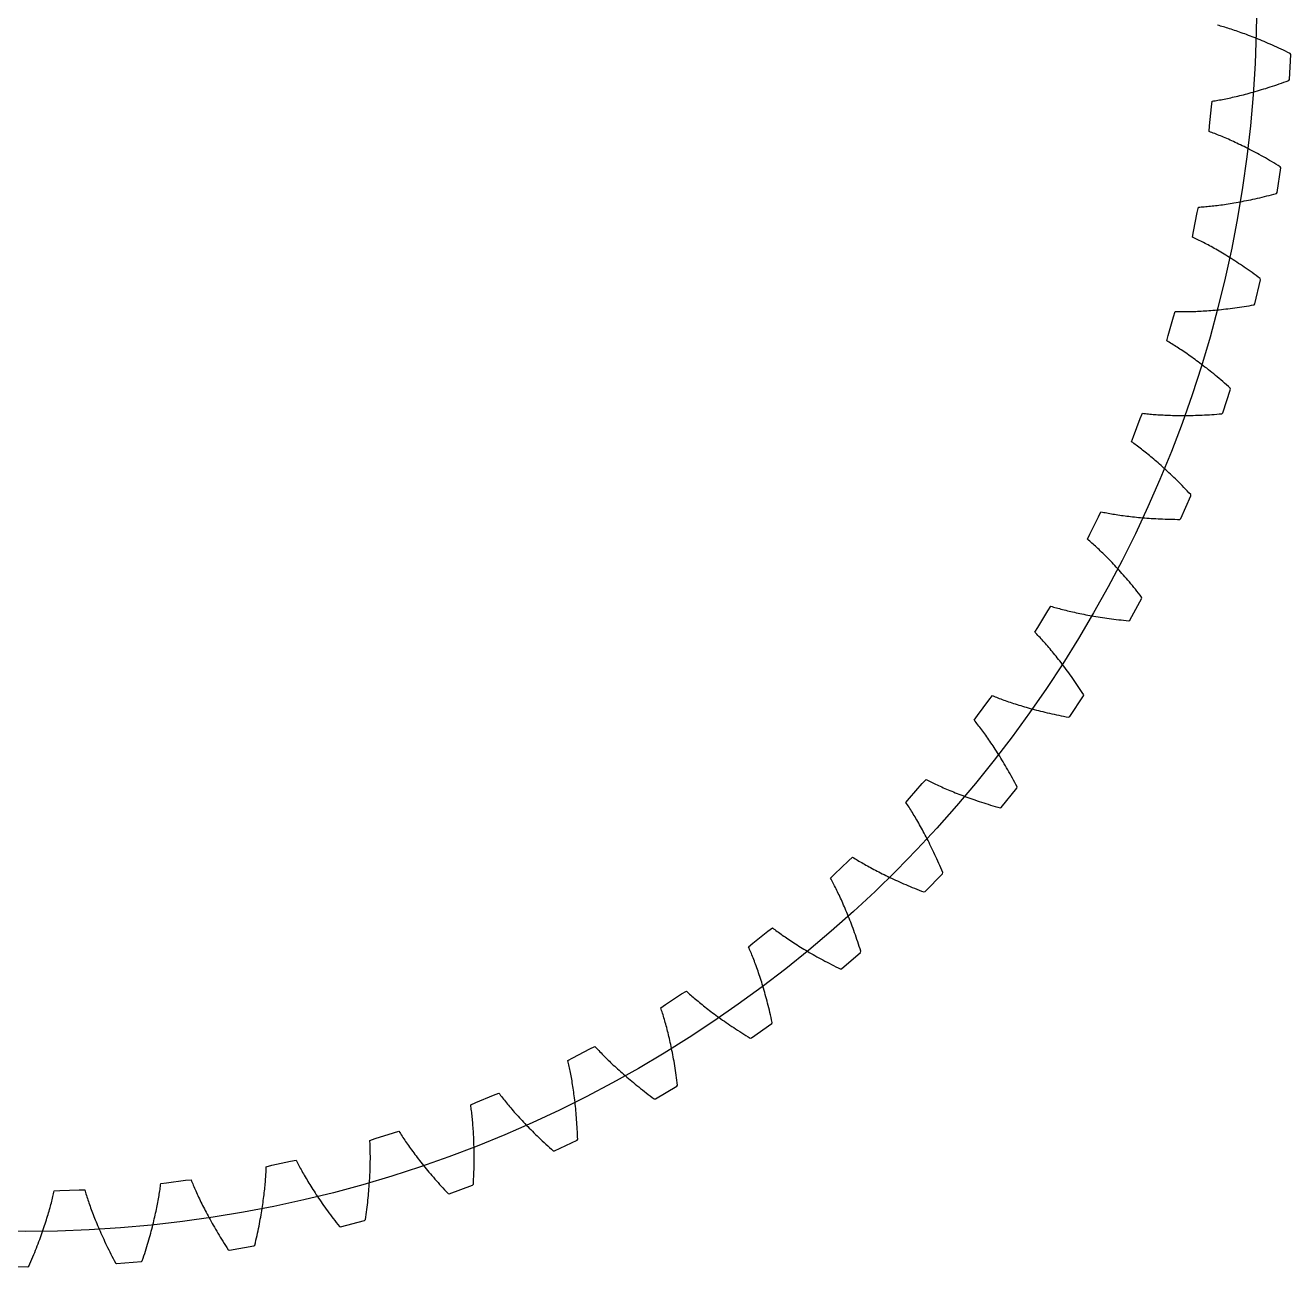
# Model space of a CAD drawing. Extents: x -44.7 to 39.9, y 129.5 to 214.2.
# Drawn here: x -2.41 to 39.9, y 129.5 to 170.99 of the extents above; entities that cross this region are included whole.
import ezdxf

# ---------------------------------------------------------------- set-up
doc = ezdxf.new("R2010")
doc.units = 0
doc.layers.get('0').update_dxf_attribs({"linetype": 'CONTINUOUS'})

msp = doc.modelspace()

# ---------------------------------------------------------------- linework, layer by layer
msp.add_lwpolyline([(-3.157, 129.507), (-2.324, 129.5), (-2.289, 129.521), (-2.255, 129.599), (-2.222, 129.676), (-2.189, 129.753), (-2.157, 129.828), (-2.126, 129.903), (-2.096, 129.978), (-2.066, 130.051), (-2.037, 130.124), (-2.009, 130.196), (-1.982, 130.268), (-1.955, 130.338), (-1.929, 130.408), (-1.903, 130.477), (-1.879, 130.545), (-1.855, 130.613), (-1.831, 130.68), (-1.808, 130.745), (-1.786, 130.811), (-1.765, 130.875), (-1.744, 130.938), (-1.724, 131.001), (-1.704, 131.063), (-1.685, 131.124), (-1.666, 131.184), (-1.648, 131.243), (-1.631, 131.302), (-1.614, 131.36), (-1.598, 131.417), (-1.582, 131.473), (-1.567, 131.528), (-1.553, 131.582), (-1.538, 131.636), (-1.525, 131.688), (-1.512, 131.74), (-1.499, 131.791), (-1.487, 131.841), (-1.475, 131.89), (-1.464, 131.938), (-1.453, 131.986), (-1.443, 132.032), (-1.256, 132.045), (-0.612, 132.069), (-0.424, 132.07), (-0.411, 132.024), (-0.397, 131.978), (-0.382, 131.93), (-0.367, 131.882), (-0.351, 131.833), (-0.335, 131.783), (-0.318, 131.733), (-0.3, 131.681), (-0.282, 131.629), (-0.264, 131.576), (-0.244, 131.522), (-0.225, 131.467), (-0.204, 131.412), (-0.183, 131.355), (-0.162, 131.298), (-0.14, 131.24), (-0.117, 131.182), (-0.093, 131.122), (-0.069, 131.062), (-0.044, 131.001), (-0.019, 130.939), (0.008, 130.877), (0.034, 130.813), (0.062, 130.749), (0.09, 130.684), (0.119, 130.619), (0.149, 130.553), (0.179, 130.486), (0.211, 130.418), (0.242, 130.35), (0.275, 130.28), (0.309, 130.211), (0.343, 130.14), (0.378, 130.069), (0.413, 129.997), (0.45, 129.924), (0.487, 129.851), (0.525, 129.777), (0.564, 129.703), (0.604, 129.627), (0.641, 129.61), (1.47, 129.678), (1.503, 129.701), (1.53, 129.782), (1.556, 129.861), (1.582, 129.941), (1.607, 130.019), (1.631, 130.097), (1.655, 130.173), (1.678, 130.249), (1.7, 130.324), (1.722, 130.399), (1.743, 130.472), (1.763, 130.545), (1.783, 130.617), (1.802, 130.688), (1.82, 130.758), (1.838, 130.827), (1.856, 130.896), (1.872, 130.964), (1.889, 131.03), (1.904, 131.096), (1.919, 131.162), (1.934, 131.226), (1.948, 131.289), (1.962, 131.352), (1.975, 131.413), (1.987, 131.474), (1.999, 131.534), (2.011, 131.593), (2.022, 131.651), (2.032, 131.708), (2.042, 131.765), (2.052, 131.82), (2.061, 131.875), (2.07, 131.928), (2.079, 131.981), (2.087, 132.033), (2.094, 132.084), (2.101, 132.134), (2.108, 132.183), (2.115, 132.231), (2.121, 132.278), (2.306, 132.308), (2.946, 132.389), (3.132, 132.407), (3.15, 132.362), (3.168, 132.317), (3.187, 132.272), (3.206, 132.225), (3.227, 132.178), (3.247, 132.13), (3.269, 132.081), (3.291, 132.031), (3.313, 131.98), (3.336, 131.929), (3.36, 131.877), (3.385, 131.824), (3.41, 131.771), (3.436, 131.717), (3.463, 131.662), (3.49, 131.606), (3.518, 131.55), (3.547, 131.493), (3.576, 131.435), (3.607, 131.376), (3.638, 131.317), (3.669, 131.257), (3.702, 131.196), (3.735, 131.135), (3.769, 131.073), (3.804, 131.01), (3.839, 130.947), (3.875, 130.883), (3.913, 130.818), (3.95, 130.753), (3.989, 130.687), (4.029, 130.621), (4.069, 130.553), (4.11, 130.486), (4.152, 130.417), (4.195, 130.348), (4.239, 130.279), (4.284, 130.208), (4.329, 130.138), (4.375, 130.066), (4.413, 130.052), (5.233, 130.194), (5.264, 130.22), (5.284, 130.303), (5.303, 130.385), (5.321, 130.466), (5.339, 130.546), (5.356, 130.626), (5.373, 130.704), (5.389, 130.782), (5.404, 130.859), (5.419, 130.935), (5.433, 131.01), (5.447, 131.084), (5.46, 131.157), (5.473, 131.23), (5.485, 131.302), (5.497, 131.372), (5.508, 131.442), (5.519, 131.511), (5.529, 131.579), (5.539, 131.646), (5.548, 131.712), (5.557, 131.778), (5.565, 131.842), (5.573, 131.905), (5.58, 131.968), (5.587, 132.03), (5.594, 132.09), (5.6, 132.15), (5.606, 132.209), (5.611, 132.267), (5.616, 132.324), (5.621, 132.38), (5.625, 132.435), (5.629, 132.489), (5.633, 132.543), (5.636, 132.595), (5.639, 132.646), (5.642, 132.697), (5.645, 132.746), (5.647, 132.795), (5.648, 132.842), (5.83, 132.888), (6.46, 133.027), (6.644, 133.061), (6.666, 133.018), (6.688, 132.975), (6.711, 132.931), (6.734, 132.887), (6.759, 132.841), (6.784, 132.795), (6.809, 132.749), (6.836, 132.701), (6.863, 132.653), (6.89, 132.604), (6.919, 132.554), (6.948, 132.504), (6.978, 132.453), (7.009, 132.401), (7.04, 132.349), (7.072, 132.296), (7.105, 132.242), (7.139, 132.188), (7.174, 132.133), (7.209, 132.077), (7.245, 132.021), (7.282, 131.964), (7.32, 131.907), (7.358, 131.849), (7.398, 131.79), (7.438, 131.731), (7.479, 131.671), (7.521, 131.61), (7.564, 131.549), (7.607, 131.488), (7.652, 131.425), (7.697, 131.363), (7.743, 131.299), (7.79, 131.235), (7.838, 131.171), (7.887, 131.106), (7.937, 131.041), (7.988, 130.975), (8.04, 130.908), (8.092, 130.841), (8.131, 130.831), (8.935, 131.046), (8.964, 131.074), (8.976, 131.159), (8.987, 131.242), (8.998, 131.324), (9.009, 131.406), (9.019, 131.487), (9.028, 131.566), (9.037, 131.645), (9.046, 131.723), (9.054, 131.8), (9.061, 131.876), (9.068, 131.951), (9.075, 132.026), (9.081, 132.099), (9.087, 132.171), (9.092, 132.243), (9.097, 132.313), (9.101, 132.383), (9.105, 132.452), (9.109, 132.519), (9.112, 132.586), (9.115, 132.652), (9.118, 132.717), (9.12, 132.781), (9.122, 132.844), (9.123, 132.906), (9.124, 132.967), (9.125, 133.027), (9.126, 133.086), (9.126, 133.144), (9.126, 133.201), (9.125, 133.258), (9.125, 133.313), (9.124, 133.367), (9.123, 133.421), (9.121, 133.473), (9.12, 133.524), (9.118, 133.575), (9.116, 133.624), (9.114, 133.673), (9.111, 133.72), (9.288, 133.782), (9.903, 133.977), (10.083, 134.027), (10.109, 133.987), (10.135, 133.946), (10.161, 133.904), (10.189, 133.862), (10.217, 133.819), (10.246, 133.775), (10.276, 133.731), (10.306, 133.686), (10.338, 133.641), (10.37, 133.594), (10.402, 133.547), (10.436, 133.5), (10.47, 133.452), (10.506, 133.403), (10.542, 133.354), (10.578, 133.304), (10.616, 133.253), (10.655, 133.202), (10.694, 133.151), (10.734, 133.098), (10.775, 133.046), (10.817, 132.992), (10.86, 132.938), (10.903, 132.884), (10.948, 132.829), (10.993, 132.774), (11.039, 132.718), (11.087, 132.661), (11.135, 132.604), (11.184, 132.547), (11.234, 132.489), (11.284, 132.43), (11.336, 132.372), (11.389, 132.312), (11.442, 132.252), (11.497, 132.192), (11.552, 132.131), (11.609, 132.07), (11.666, 132.009), (11.724, 131.947), (11.764, 131.939), (12.546, 132.226), (12.571, 132.257), (12.576, 132.342), (12.58, 132.426), (12.584, 132.509), (12.587, 132.591), (12.59, 132.672), (12.592, 132.753), (12.594, 132.832), (12.595, 132.91), (12.596, 132.988), (12.597, 133.064), (12.597, 133.14), (12.597, 133.214), (12.597, 133.288), (12.596, 133.36), (12.595, 133.432), (12.593, 133.503), (12.591, 133.572), (12.589, 133.641), (12.587, 133.709), (12.584, 133.776), (12.581, 133.842), (12.578, 133.906), (12.574, 133.97), (12.57, 134.033), (12.566, 134.095), (12.562, 134.156), (12.557, 134.216), (12.553, 134.275), (12.548, 134.333), (12.542, 134.39), (12.537, 134.446), (12.531, 134.501), (12.526, 134.555), (12.52, 134.608), (12.514, 134.66), (12.507, 134.711), (12.501, 134.761), (12.495, 134.81), (12.488, 134.858), (12.481, 134.905), (12.652, 134.983), (13.247, 135.232), (13.422, 135.298), (13.451, 135.261), (13.48, 135.222), (13.511, 135.183), (13.542, 135.143), (13.574, 135.103), (13.607, 135.062), (13.64, 135.021), (13.675, 134.978), (13.71, 134.936), (13.746, 134.893), (13.783, 134.849), (13.821, 134.805), (13.859, 134.76), (13.899, 134.714), (13.939, 134.669), (13.98, 134.622), (14.022, 134.575), (14.065, 134.528), (14.109, 134.48), (14.153, 134.431), (14.199, 134.383), (14.246, 134.333), (14.293, 134.283), (14.341, 134.233), (14.39, 134.182), (14.441, 134.131), (14.492, 134.08), (14.544, 134.028), (14.597, 133.975), (14.651, 133.922), (14.705, 133.869), (14.761, 133.815), (14.818, 133.761), (14.876, 133.707), (14.935, 133.652), (14.994, 133.597), (15.055, 133.542), (15.117, 133.486), (15.179, 133.43), (15.243, 133.373), (15.283, 133.37), (16.036, 133.725), (16.059, 133.758), (16.056, 133.843), (16.052, 133.927), (16.048, 134.01), (16.044, 134.092), (16.04, 134.173), (16.035, 134.254), (16.03, 134.333), (16.024, 134.411), (16.018, 134.488), (16.012, 134.564), (16.005, 134.64), (15.999, 134.714), (15.992, 134.787), (15.984, 134.859), (15.977, 134.931), (15.969, 135.001), (15.961, 135.07), (15.953, 135.138), (15.944, 135.206), (15.935, 135.272), (15.926, 135.337), (15.917, 135.401), (15.908, 135.465), (15.898, 135.527), (15.889, 135.588), (15.879, 135.649), (15.869, 135.708), (15.859, 135.766), (15.849, 135.823), (15.839, 135.88), (15.828, 135.935), (15.818, 135.989), (15.807, 136.043), (15.797, 136.095), (15.786, 136.146), (15.775, 136.196), (15.764, 136.246), (15.753, 136.294), (15.743, 136.341), (15.732, 136.388), (15.894, 136.48), (16.465, 136.782), (16.633, 136.864), (16.665, 136.828), (16.698, 136.793), (16.732, 136.756), (16.767, 136.72), (16.802, 136.682), (16.838, 136.645), (16.876, 136.606), (16.914, 136.568), (16.953, 136.528), (16.992, 136.488), (17.033, 136.448), (17.075, 136.407), (17.117, 136.366), (17.16, 136.325), (17.205, 136.283), (17.25, 136.24), (17.296, 136.197), (17.343, 136.154), (17.391, 136.11), (17.44, 136.066), (17.489, 136.021), (17.54, 135.976), (17.592, 135.931), (17.644, 135.885), (17.698, 135.839), (17.752, 135.792), (17.808, 135.746), (17.864, 135.698), (17.922, 135.651), (17.98, 135.603), (18.04, 135.555), (18.1, 135.507), (18.162, 135.458), (18.224, 135.409), (18.287, 135.36), (18.352, 135.31), (18.417, 135.26), (18.484, 135.21), (18.551, 135.16), (18.62, 135.109), (18.66, 135.109), (19.378, 135.53), (19.398, 135.566), (19.387, 135.65), (19.376, 135.734), (19.365, 135.816), (19.353, 135.897), (19.341, 135.978), (19.329, 136.057), (19.317, 136.136), (19.304, 136.213), (19.292, 136.289), (19.279, 136.365), (19.265, 136.439), (19.252, 136.512), (19.238, 136.585), (19.225, 136.656), (19.211, 136.726), (19.197, 136.795), (19.182, 136.864), (19.168, 136.931), (19.154, 136.997), (19.139, 137.062), (19.124, 137.127), (19.109, 137.19), (19.094, 137.252), (19.079, 137.313), (19.064, 137.373), (19.049, 137.432), (19.034, 137.491), (19.019, 137.548), (19.003, 137.604), (18.988, 137.659), (18.973, 137.713), (18.958, 137.766), (18.942, 137.818), (18.927, 137.87), (18.912, 137.92), (18.896, 137.969), (18.881, 138.017), (18.866, 138.064), (18.851, 138.11), (18.836, 138.156), (18.99, 138.262), (19.531, 138.614), (19.691, 138.71), (19.726, 138.678), (19.762, 138.645), (19.799, 138.612), (19.837, 138.579), (19.876, 138.545), (19.915, 138.511), (19.956, 138.476), (19.997, 138.441), (20.039, 138.405), (20.083, 138.369), (20.127, 138.332), (20.172, 138.296), (20.218, 138.258), (20.265, 138.221), (20.312, 138.183), (20.361, 138.144), (20.411, 138.106), (20.462, 138.067), (20.513, 138.027), (20.566, 137.988), (20.62, 137.948), (20.674, 137.908), (20.73, 137.867), (20.786, 137.826), (20.844, 137.785), (20.902, 137.744), (20.962, 137.702), (21.022, 137.66), (21.084, 137.618), (21.146, 137.576), (21.209, 137.533), (21.274, 137.49), (21.34, 137.447), (21.406, 137.404), (21.474, 137.361), (21.542, 137.317), (21.612, 137.273), (21.683, 137.229), (21.754, 137.185), (21.827, 137.141), (21.867, 137.145), (22.545, 137.628), (22.561, 137.665), (22.543, 137.749), (22.524, 137.831), (22.506, 137.912), (22.487, 137.992), (22.468, 138.071), (22.449, 138.149), (22.429, 138.226), (22.41, 138.302), (22.39, 138.377), (22.371, 138.45), (22.351, 138.523), (22.331, 138.595), (22.311, 138.666), (22.291, 138.736), (22.271, 138.804), (22.251, 138.872), (22.23, 138.939), (22.21, 139.005), (22.189, 139.069), (22.169, 139.133), (22.149, 139.195), (22.128, 139.257), (22.108, 139.318), (22.087, 139.377), (22.067, 139.436), (22.047, 139.493), (22.026, 139.55), (22.006, 139.606), (21.986, 139.66), (21.965, 139.714), (21.945, 139.766), (21.925, 139.818), (21.905, 139.868), (21.886, 139.918), (21.866, 139.966), (21.846, 140.014), (21.827, 140.061), (21.808, 140.106), (21.788, 140.151), (21.769, 140.195), (21.913, 140.315), (22.421, 140.713), (22.572, 140.824), (22.609, 140.795), (22.648, 140.765), (22.688, 140.736), (22.729, 140.706), (22.77, 140.676), (22.813, 140.645), (22.856, 140.614), (22.9, 140.582), (22.946, 140.551), (22.992, 140.519), (23.039, 140.486), (23.087, 140.454), (23.136, 140.421), (23.186, 140.387), (23.237, 140.354), (23.29, 140.32), (23.343, 140.286), (23.396, 140.252), (23.451, 140.217), (23.507, 140.183), (23.564, 140.148), (23.622, 140.112), (23.681, 140.077), (23.741, 140.041), (23.802, 140.005), (23.864, 139.969), (23.927, 139.933), (23.991, 139.897), (24.056, 139.861), (24.122, 139.824), (24.189, 139.787), (24.257, 139.75), (24.326, 139.713), (24.397, 139.676), (24.468, 139.639), (24.54, 139.602), (24.613, 139.565), (24.687, 139.527), (24.763, 139.49), (24.839, 139.452), (24.879, 139.459), (25.51, 140.002), (25.523, 140.04), (25.498, 140.121), (25.472, 140.201), (25.446, 140.281), (25.42, 140.359), (25.394, 140.436), (25.368, 140.512), (25.342, 140.586), (25.316, 140.66), (25.29, 140.733), (25.264, 140.805), (25.237, 140.876), (25.211, 140.946), (25.185, 141.014), (25.158, 141.082), (25.132, 141.149), (25.106, 141.214), (25.08, 141.279), (25.054, 141.342), (25.027, 141.405), (25.001, 141.467), (24.975, 141.527), (24.95, 141.587), (24.924, 141.645), (24.898, 141.703), (24.873, 141.759), (24.847, 141.815), (24.822, 141.869), (24.797, 141.923), (24.771, 141.975), (24.747, 142.027), (24.722, 142.077), (24.697, 142.127), (24.673, 142.175), (24.649, 142.223), (24.625, 142.27), (24.601, 142.315), (24.578, 142.36), (24.554, 142.404), (24.531, 142.446), (24.508, 142.488), (24.64, 142.621), (25.11, 143.063), (25.251, 143.187), (25.291, 143.161), (25.332, 143.136), (25.375, 143.11), (25.418, 143.083), (25.462, 143.057), (25.507, 143.03), (25.553, 143.003), (25.6, 142.976), (25.648, 142.948), (25.697, 142.921), (25.747, 142.893), (25.798, 142.864), (25.849, 142.836), (25.902, 142.807), (25.956, 142.779), (26.011, 142.75), (26.067, 142.72), (26.124, 142.691), (26.181, 142.662), (26.24, 142.632), (26.3, 142.602), (26.361, 142.572), (26.423, 142.542), (26.486, 142.512), (26.55, 142.482), (26.615, 142.452), (26.681, 142.421), (26.748, 142.391), (26.816, 142.361), (26.885, 142.33), (26.955, 142.299), (27.026, 142.269), (27.098, 142.238), (27.171, 142.208), (27.245, 142.177), (27.321, 142.146), (27.397, 142.116), (27.474, 142.085), (27.553, 142.055), (27.632, 142.024), (27.671, 142.035), (28.251, 142.632), (28.261, 142.671), (28.228, 142.75), (28.195, 142.827), (28.163, 142.903), (28.13, 142.979), (28.097, 143.053), (28.064, 143.127), (28.031, 143.199), (27.999, 143.27), (27.966, 143.34), (27.934, 143.409), (27.901, 143.478), (27.869, 143.545), (27.836, 143.611), (27.804, 143.676), (27.772, 143.74), (27.74, 143.803), (27.708, 143.865), (27.676, 143.926), (27.645, 143.986), (27.613, 144.045), (27.582, 144.103), (27.551, 144.16), (27.52, 144.216), (27.489, 144.271), (27.459, 144.325), (27.428, 144.378), (27.398, 144.43), (27.368, 144.481), (27.339, 144.531), (27.309, 144.58), (27.28, 144.628), (27.251, 144.675), (27.223, 144.721), (27.194, 144.767), (27.166, 144.811), (27.138, 144.854), (27.111, 144.897), (27.084, 144.938), (27.057, 144.979), (27.031, 145.018), (27.15, 145.162), (27.579, 145.645), (27.707, 145.78), (27.75, 145.759), (27.793, 145.737), (27.838, 145.715), (27.883, 145.693), (27.929, 145.67), (27.976, 145.648), (28.025, 145.625), (28.074, 145.602), (28.124, 145.579), (28.175, 145.555), (28.228, 145.532), (28.281, 145.508), (28.335, 145.485), (28.39, 145.461), (28.446, 145.437), (28.504, 145.413), (28.562, 145.389), (28.621, 145.365), (28.681, 145.341), (28.743, 145.317), (28.805, 145.292), (28.868, 145.268), (28.933, 145.244), (28.998, 145.219), (29.064, 145.195), (29.132, 145.171), (29.2, 145.146), (29.27, 145.122), (29.34, 145.098), (29.411, 145.074), (29.484, 145.049), (29.558, 145.025), (29.632, 145.001), (29.708, 144.977), (29.785, 144.954), (29.862, 144.93), (29.941, 144.906), (30.021, 144.883), (30.102, 144.859), (30.183, 144.836), (30.221, 144.85), (30.746, 145.497), (30.752, 145.537), (30.712, 145.612), (30.672, 145.686), (30.633, 145.759), (30.593, 145.831), (30.554, 145.903), (30.515, 145.973), (30.476, 146.042), (30.437, 146.11), (30.398, 146.177), (30.359, 146.243), (30.321, 146.308), (30.283, 146.372), (30.244, 146.435), (30.207, 146.496), (30.169, 146.557), (30.131, 146.617), (30.094, 146.676), (30.057, 146.734), (30.02, 146.791), (29.983, 146.847), (29.947, 146.902), (29.911, 146.956), (29.875, 147.009), (29.84, 147.061), (29.804, 147.112), (29.769, 147.162), (29.735, 147.211), (29.7, 147.259), (29.666, 147.306), (29.633, 147.353), (29.599, 147.398), (29.566, 147.442), (29.534, 147.486), (29.501, 147.528), (29.469, 147.57), (29.438, 147.61), (29.407, 147.65), (29.376, 147.689), (29.346, 147.727), (29.316, 147.764), (29.422, 147.918), (29.806, 148.437), (29.922, 148.584), (29.966, 148.566), (30.011, 148.548), (30.057, 148.53), (30.104, 148.512), (30.152, 148.494), (30.201, 148.476), (30.252, 148.457), (30.303, 148.439), (30.355, 148.42), (30.408, 148.402), (30.462, 148.383), (30.517, 148.364), (30.573, 148.346), (30.63, 148.327), (30.688, 148.308), (30.748, 148.289), (30.808, 148.271), (30.869, 148.252), (30.931, 148.233), (30.994, 148.215), (31.058, 148.196), (31.124, 148.178), (31.19, 148.159), (31.257, 148.141), (31.325, 148.123), (31.395, 148.104), (31.465, 148.086), (31.536, 148.068), (31.609, 148.05), (31.682, 148.033), (31.757, 148.015), (31.832, 147.998), (31.909, 147.98), (31.986, 147.963), (32.064, 147.946), (32.144, 147.93), (32.225, 147.913), (32.306, 147.897), (32.389, 147.881), (32.472, 147.865), (32.509, 147.883), (32.973, 148.573), (32.975, 148.614), (32.929, 148.685), (32.883, 148.756), (32.837, 148.825), (32.791, 148.893), (32.746, 148.961), (32.701, 149.027), (32.655, 149.092), (32.611, 149.157), (32.566, 149.22), (32.522, 149.282), (32.477, 149.343), (32.433, 149.404), (32.39, 149.463), (32.347, 149.521), (32.303, 149.578), (32.261, 149.635), (32.218, 149.69), (32.176, 149.744), (32.134, 149.798), (32.093, 149.85), (32.052, 149.902), (32.011, 149.952), (31.971, 150.002), (31.93, 150.05), (31.891, 150.098), (31.851, 150.145), (31.813, 150.19), (31.774, 150.235), (31.736, 150.279), (31.698, 150.322), (31.661, 150.364), (31.624, 150.406), (31.588, 150.446), (31.552, 150.485), (31.516, 150.524), (31.481, 150.562), (31.447, 150.598), (31.412, 150.634), (31.379, 150.669), (31.346, 150.704), (31.438, 150.867), (31.773, 151.418), (31.876, 151.574), (31.921, 151.561), (31.968, 151.547), (32.015, 151.533), (32.064, 151.519), (32.114, 151.506), (32.164, 151.492), (32.216, 151.478), (32.268, 151.464), (32.322, 151.45), (32.376, 151.437), (32.432, 151.423), (32.488, 151.409), (32.546, 151.396), (32.605, 151.382), (32.664, 151.369), (32.725, 151.355), (32.786, 151.342), (32.849, 151.329), (32.912, 151.316), (32.977, 151.303), (33.043, 151.29), (33.109, 151.278), (33.177, 151.265), (33.246, 151.253), (33.315, 151.241), (33.386, 151.229), (33.458, 151.217), (33.53, 151.206), (33.604, 151.194), (33.679, 151.183), (33.754, 151.173), (33.831, 151.162), (33.909, 151.152), (33.987, 151.142), (34.067, 151.132), (34.148, 151.122), (34.229, 151.113), (34.312, 151.104), (34.396, 151.096), (34.481, 151.087), (34.515, 151.108), (34.916, 151.838), (34.914, 151.878), (34.862, 151.945), (34.81, 152.011), (34.758, 152.076), (34.706, 152.14), (34.655, 152.203), (34.604, 152.265), (34.553, 152.326), (34.502, 152.386), (34.452, 152.445), (34.402, 152.503), (34.353, 152.56), (34.304, 152.616), (34.255, 152.671), (34.207, 152.725), (34.159, 152.778), (34.111, 152.831), (34.064, 152.882), (34.017, 152.932), (33.971, 152.982), (33.925, 153.03), (33.879, 153.078), (33.834, 153.124), (33.789, 153.17), (33.745, 153.215), (33.701, 153.259), (33.658, 153.302), (33.615, 153.344), (33.572, 153.385), (33.531, 153.426), (33.489, 153.465), (33.448, 153.504), (33.408, 153.542), (33.368, 153.578), (33.329, 153.615), (33.29, 153.65), (33.252, 153.684), (33.214, 153.718), (33.177, 153.75), (33.14, 153.782), (33.104, 153.813), (33.181, 153.984), (33.466, 154.563), (33.554, 154.728), (33.6, 154.719), (33.648, 154.709), (33.697, 154.7), (33.746, 154.69), (33.797, 154.681), (33.848, 154.672), (33.901, 154.663), (33.955, 154.654), (34.009, 154.645), (34.065, 154.636), (34.121, 154.627), (34.179, 154.619), (34.237, 154.61), (34.297, 154.602), (34.357, 154.594), (34.419, 154.586), (34.481, 154.578), (34.545, 154.571), (34.609, 154.564), (34.675, 154.557), (34.741, 154.55), (34.809, 154.543), (34.877, 154.537), (34.947, 154.531), (35.017, 154.525), (35.089, 154.52), (35.161, 154.514), (35.235, 154.509), (35.309, 154.505), (35.384, 154.5), (35.461, 154.496), (35.538, 154.493), (35.616, 154.489), (35.696, 154.486), (35.776, 154.484), (35.857, 154.482), (35.939, 154.48), (36.023, 154.478), (36.107, 154.477), (36.192, 154.477), (36.225, 154.5), (36.558, 155.263), (36.553, 155.303), (36.495, 155.365), (36.437, 155.426), (36.379, 155.486), (36.322, 155.545), (36.265, 155.603), (36.209, 155.661), (36.153, 155.717), (36.097, 155.772), (36.042, 155.826), (35.987, 155.879), (35.933, 155.932), (35.879, 155.983), (35.825, 156.034), (35.772, 156.083), (35.72, 156.132), (35.668, 156.18), (35.616, 156.227), (35.565, 156.273), (35.514, 156.318), (35.464, 156.362), (35.414, 156.405), (35.365, 156.448), (35.316, 156.489), (35.268, 156.53), (35.221, 156.57), (35.174, 156.609), (35.127, 156.647), (35.081, 156.684), (35.036, 156.72), (34.991, 156.756), (34.947, 156.791), (34.903, 156.825), (34.86, 156.858), (34.818, 156.89), (34.776, 156.922), (34.735, 156.953), (34.694, 156.983), (34.654, 157.012), (34.615, 157.041), (34.576, 157.068), (34.638, 157.245), (34.869, 157.847), (34.942, 158.02), (34.99, 158.014), (35.038, 158.009), (35.087, 158.004), (35.137, 157.999), (35.189, 157.994), (35.241, 157.99), (35.294, 157.985), (35.348, 157.981), (35.403, 157.977), (35.459, 157.974), (35.517, 157.97), (35.575, 157.967), (35.634, 157.964), (35.694, 157.961), (35.755, 157.958), (35.817, 157.956), (35.88, 157.954), (35.944, 157.952), (36.009, 157.951), (36.074, 157.949), (36.141, 157.949), (36.209, 157.948), (36.278, 157.948), (36.348, 157.948), (36.418, 157.949), (36.49, 157.949), (36.562, 157.951), (36.636, 157.952), (36.711, 157.954), (36.786, 157.957), (36.862, 157.96), (36.94, 157.963), (37.018, 157.967), (37.097, 157.971), (37.177, 157.975), (37.259, 157.981), (37.341, 157.986), (37.424, 157.992), (37.507, 157.999), (37.592, 158.006), (37.623, 158.032), (37.886, 158.822), (37.878, 158.861), (37.814, 158.918), (37.751, 158.973), (37.688, 159.028), (37.626, 159.082), (37.564, 159.134), (37.503, 159.186), (37.442, 159.237), (37.382, 159.287), (37.322, 159.336), (37.263, 159.384), (37.204, 159.432), (37.146, 159.478), (37.088, 159.524), (37.03, 159.568), (36.974, 159.612), (36.918, 159.655), (36.862, 159.697), (36.807, 159.738), (36.752, 159.779), (36.698, 159.818), (36.645, 159.857), (36.592, 159.894), (36.54, 159.932), (36.489, 159.968), (36.438, 160.003), (36.387, 160.038), (36.338, 160.071), (36.289, 160.104), (36.24, 160.137), (36.192, 160.168), (36.145, 160.199), (36.099, 160.229), (36.053, 160.258), (36.008, 160.286), (35.963, 160.314), (35.919, 160.341), (35.876, 160.367), (35.834, 160.393), (35.792, 160.418), (35.751, 160.442), (35.796, 160.624), (35.973, 161.244), (36.03, 161.422), (36.078, 161.421), (36.126, 161.42), (36.176, 161.42), (36.226, 161.419), (36.278, 161.419), (36.33, 161.419), (36.384, 161.42), (36.438, 161.421), (36.493, 161.422), (36.55, 161.423), (36.607, 161.424), (36.665, 161.426), (36.724, 161.428), (36.784, 161.431), (36.845, 161.434), (36.907, 161.437), (36.97, 161.441), (37.034, 161.445), (37.098, 161.449), (37.164, 161.454), (37.231, 161.459), (37.298, 161.465), (37.367, 161.471), (37.436, 161.477), (37.507, 161.484), (37.578, 161.491), (37.65, 161.499), (37.723, 161.507), (37.797, 161.516), (37.872, 161.525), (37.948, 161.535), (38.025, 161.545), (38.102, 161.556), (38.181, 161.567), (38.26, 161.579), (38.341, 161.591), (38.422, 161.604), (38.504, 161.617), (38.587, 161.631), (38.671, 161.646), (38.699, 161.675), (38.891, 162.485), (38.879, 162.524), (38.81, 162.574), (38.742, 162.624), (38.675, 162.673), (38.608, 162.721), (38.542, 162.768), (38.476, 162.814), (38.411, 162.859), (38.346, 162.904), (38.282, 162.947), (38.219, 162.99), (38.156, 163.032), (38.094, 163.073), (38.032, 163.113), (37.971, 163.152), (37.911, 163.19), (37.851, 163.228), (37.792, 163.265), (37.733, 163.301), (37.675, 163.336), (37.618, 163.371), (37.562, 163.405), (37.506, 163.438), (37.45, 163.47), (37.396, 163.501), (37.342, 163.532), (37.289, 163.562), (37.236, 163.591), (37.184, 163.619), (37.133, 163.647), (37.083, 163.674), (37.033, 163.701), (36.984, 163.726), (36.936, 163.751), (36.888, 163.776), (36.841, 163.799), (36.795, 163.822), (36.75, 163.844), (36.705, 163.866), (36.662, 163.887), (36.619, 163.908), (36.648, 164.092), (36.768, 164.726), (36.809, 164.909), (36.856, 164.912), (36.905, 164.916), (36.954, 164.919), (37.004, 164.924), (37.056, 164.928), (37.108, 164.933), (37.161, 164.938), (37.215, 164.944), (37.27, 164.95), (37.326, 164.956), (37.383, 164.963), (37.441, 164.97), (37.499, 164.977), (37.559, 164.985), (37.619, 164.993), (37.681, 165.002), (37.743, 165.011), (37.806, 165.021), (37.87, 165.031), (37.935, 165.042), (38.001, 165.053), (38.068, 165.065), (38.136, 165.077), (38.204, 165.089), (38.274, 165.103), (38.344, 165.116), (38.415, 165.13), (38.487, 165.145), (38.56, 165.16), (38.634, 165.176), (38.709, 165.193), (38.784, 165.21), (38.861, 165.227), (38.938, 165.246), (39.016, 165.265), (39.095, 165.284), (39.175, 165.304), (39.255, 165.325), (39.337, 165.346), (39.419, 165.368), (39.444, 165.4), (39.562, 166.224), (39.547, 166.261), (39.474, 166.305), (39.402, 166.349), (39.331, 166.391), (39.26, 166.433), (39.19, 166.474), (39.12, 166.514), (39.051, 166.553), (38.983, 166.592), (38.915, 166.629), (38.848, 166.666), (38.782, 166.702), (38.716, 166.737), (38.651, 166.772), (38.587, 166.806), (38.523, 166.838), (38.46, 166.871), (38.398, 166.902), (38.337, 166.933), (38.276, 166.963), (38.216, 166.992), (38.156, 167.02), (38.098, 167.048), (38.04, 167.075), (37.982, 167.102), (37.926, 167.127), (37.87, 167.153), (37.815, 167.177), (37.761, 167.201), (37.708, 167.224), (37.655, 167.246), (37.603, 167.268), (37.552, 167.289), (37.502, 167.31), (37.452, 167.33), (37.404, 167.349), (37.356, 167.368), (37.309, 167.386), (37.262, 167.403), (37.217, 167.42), (37.172, 167.437), (37.184, 167.624), (37.247, 168.266), (37.272, 168.451), (37.319, 168.459), (37.367, 168.467), (37.415, 168.475), (37.465, 168.483), (37.516, 168.492), (37.567, 168.502), (37.62, 168.512), (37.673, 168.522), (37.727, 168.533), (37.783, 168.544), (37.839, 168.556), (37.895, 168.568), (37.953, 168.581), (38.012, 168.594), (38.071, 168.608), (38.132, 168.622), (38.193, 168.637), (38.255, 168.652), (38.318, 168.668), (38.382, 168.685), (38.446, 168.702), (38.512, 168.719), (38.578, 168.737), (38.645, 168.756), (38.713, 168.775), (38.782, 168.795), (38.852, 168.816), (38.922, 168.837), (38.994, 168.859), (39.066, 168.881), (39.139, 168.904), (39.212, 168.928), (39.287, 168.952), (39.362, 168.978), (39.438, 169.003), (39.515, 169.03), (39.593, 169.057), (39.671, 169.085), (39.75, 169.113), (39.83, 169.143), (39.852, 169.176), (39.896, 170.007), (39.878, 170.043), (39.801, 170.081), (39.726, 170.118), (39.651, 170.154), (39.576, 170.189), (39.503, 170.223), (39.43, 170.257), (39.358, 170.29), (39.286, 170.322), (39.215, 170.354), (39.145, 170.384), (39.076, 170.414), (39.008, 170.443), (38.94, 170.472), (38.873, 170.5), (38.806, 170.527), (38.741, 170.553), (38.676, 170.579), (38.612, 170.604), (38.549, 170.628), (38.486, 170.652), (38.424, 170.675), (38.364, 170.697), (38.303, 170.719), (38.244, 170.74), (38.186, 170.761), (38.128, 170.781), (38.071, 170.8), (38.015, 170.819), (37.96, 170.837), (37.905, 170.855), (37.852, 170.872), (37.799, 170.888), (37.747, 170.904), (37.696, 170.92), (37.645, 170.935), (37.596, 170.949), (37.547, 170.963), (37.5, 170.976), (37.453, 170.989)])
at = {"linetype": 'Continuous'}
msp.add_circle((-2.397, 171.834), 41.158, dxfattribs=at)

doc.saveas('drawing.dxf')
